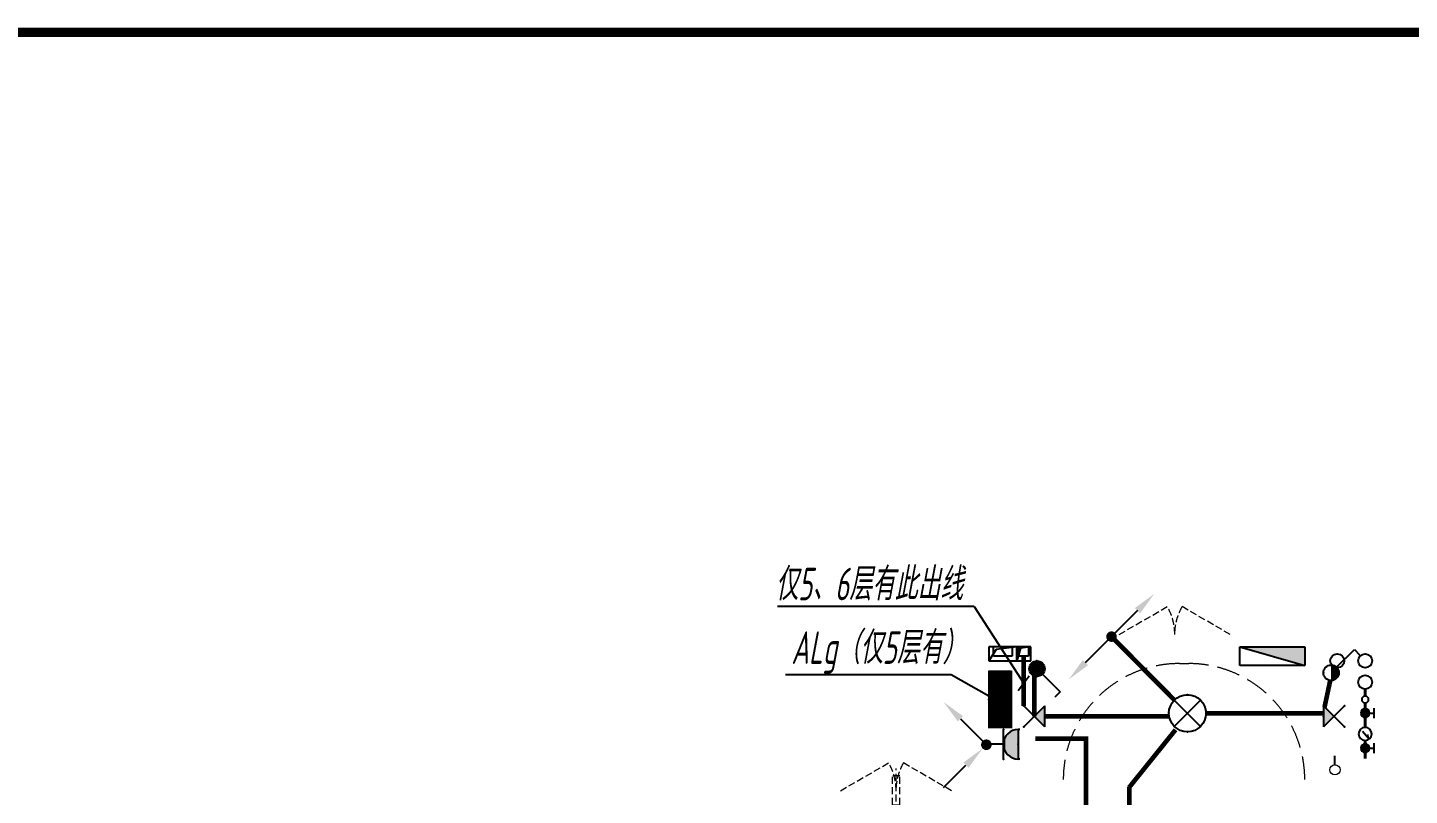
# Model space of a CAD drawing. Extents: x 3002737 to 4077523, y -995787 to -7267.
# Drawn here: x 3047087 to 3061963, y -944606 to -936337 of the extents above; entities that cross this region are included whole.
import ezdxf
from ezdxf.enums import TextEntityAlignment as Align

# ---------------------------------------------------------------- set-up
doc = ezdxf.new("R2010")
doc.units = 0
doc.header["$LTSCALE"] = 1000
doc.header["$MEASUREMENT"] = 0
doc.linetypes.add('DASH', pattern=[0.35, 0.25, -0.1])
doc.linetypes.add('HIDDEN', pattern=[0.375, 0.25, -0.125])
doc.layers.get('0').update_dxf_attribs({"linetype": 'CONTINUOUS'})
for name, color, linetype in [('!!电气', 1, 'CONTINUOUS'), ('DIM-照明', 7, 'CONTINUOUS'), ('EQUIP-插座', 3, 'CONTINUOUS'), ('EQUIP-照明', 3, 'CONTINUOUS'), ('EQUIP-箱柜', 3, 'CONTINUOUS'), ('EQUIP_消火栓', 7, 'CONTINUOUS'), ('LWIRE', 4, 'CONTINUOUS'), ('TEL_TEXT', 7, 'CONTINUOUS'), ('VPIPE-凝结', 150, 'CONTINUOUS'), ('VPIPE-消防', 1, 'TG_X'), ('VPIPE-给水', 3, 'TG_J'), ('WIRE-动力', 7, 'CONTINUOUS'), ('WIRE-插座', 2, 'CONTINUOUS'), ('WIRE-照明', 2, 'CONTINUOUS'), ('污水', 3, 'CONTINUOUS'), ('给水', 4, 'CONTINUOUS')]:
    doc.layers.add(name, color=color, linetype=linetype)
for name, color, linetype, lineweight in [('STAIR', 252, 'CONTINUOUS', 20), ('VPIPE-废水', 31, 'TG_F', 18), ('WINDOW', 146, 'CONTINUOUS', 20), ('图框', 147, 'CONTINUOUS', 20), ('平面-空调室内机', 176, 'CONTINUOUS', 9), ('平面-空调预留孔', 252, 'CONTINUOUS', 15)]:
    doc.layers.add(name, color=color, linetype=linetype, lineweight=lineweight)
doc.styles.add('_TEL_DIM', font='SIMPLEX', dxfattribs={"width": 0.8, "height": 3.5, "bigfont": 'HZTXT'})
doc.styles.add('HZTXT', font='gbeitc.shx', dxfattribs={"width": 0.8, "height": 400, "bigfont": 'hztxt.shx'})
doc.styles.get("Standard").update_dxf_attribs({"font": 'gbenor.shx', "bigfont": 'gbcbig.shx'})
doc.styles.add('TG_LINETYPE', font='SIMPLEX', dxfattribs={"width": 0.8, "height": 3, "bigfont": 'HZTXT'})
doc.linetypes.add('TG_F', pattern='A,2,-0.3,["F",TG_LINETYPE,S=0.1,R=0,X=-0.23,Y=-0.15],0', length=2.3)
doc.linetypes.add('TG_J', pattern='A,2,-0.22,["J",TG_LINETYPE,S=0.1,R=0,X=-0.18,Y=-0.15],0', length=2.22)
doc.linetypes.add('TG_X', pattern='A,4,-0.3,["X",TG_LINETYPE,S=0.1,R=0,X=-0.23,Y=-0.15],0', length=4.3)

# ---------------------------------------------------------------- blocks, each defined once
blk = doc.blocks.new('$TwtSys$00000434')
at = {"color": 252}
for p, q in [((-0.5, 0.5), (-0.5, -0.5)), ((-0.5, -0.5), (0.5, 0.5)), ((0.5, 0.5), (-0.5, 0.5)), ((0.5, -0.5), (0.5, 0.5)), ((-0.5, -0.5), (0.5, -0.5))]:
    blk.add_line(p, q, dxfattribs=at)
blk.add_solid([(0.5, -0.5), (0.5, 0.5), (-0.5, -0.5)], dxfattribs=at)
blk = doc.blocks.new('A$C2705576B')
at = {"layer": '给水'}
h = blk.add_hatch(color=252, dxfattribs=at)
edge = h.paths.add_edge_path()
edge.add_arc((417, -1741), 47.2, 0, 360)
h = blk.add_hatch(color=252, dxfattribs=at)
edge = h.paths.add_edge_path()
edge.add_arc((795, -1741), 47.2, 0, 360)
at = {"layer": '给水', "color": 252}
for p, q in [((363, -1645), (472, -1645)), ((417, -1741), (417, -1645)), ((601, -1768), (525, -1704)), ((525, -1704), (564, -1715)), ((740, -1645), (849, -1645)), ((795, -1741), (795, -1645))]:
    blk.add_line(p, q, dxfattribs=at)
at = {"layer": '给水', "color": 252, "const_width": 35.4}
for points in [[(499, -1741), (302, -1741)], [(903, -1741), (641, -1741)], [(1053, -1741), (978, -1741)]]:
    blk.add_lwpolyline(points, dxfattribs=at)
at = {"layer": '给水', "color": 252}
for centre, radius in [((417, -1741), 47.2), ((570, -1741), 70.8), ((795, -1741), 47.2), ((941, -1741), 37.5)]:
    blk.add_circle(centre, radius, dxfattribs=at)
blk = doc.blocks.new('dongkong')
at = {"layer": '平面-空调预留孔', "color": 8, "linetype": 'HIDDEN', "ltscale": 0.3}
for p, q in [((-603836, 210821), (-603836, 210511)), ((-603836, 210821), (-603756, 210821)), ((-603796, 210900), (-603796, 210431)), ((-603756, 210821), (-603756, 210511))]:
    blk.add_line(p, q, dxfattribs=at)
blk.add_lwpolyline([(-603756, 210511), (-603836, 210511)], dxfattribs=at)
blk = doc.blocks.new('A$C1C403CBE')
at = {"layer": 'STAIR', "color": 252, "linetype": 'DASH'}
blk.add_lwpolyline([(11200, 11020, -0.414214), (12450, 12270), (12550, 12270, -0.414214), (13800, 11020)], format="xyb", dxfattribs=at)
at = {"layer": 'VPIPE-凝结', "color": 252}
blk.add_line((14125, 11180), (14125, 11278), dxfattribs=at)
at = {"layer": 'VPIPE-废水', "color": 252}
blk.add_circle((14125, 11125), 55, dxfattribs=at)
at = {"layer": 'VPIPE-消防', "color": 252, "linetype": 'Continuous'}
blk.add_circle((14150, 12300), 75, dxfattribs=at)
at = {"layer": 'VPIPE-给水', "color": 252, "linetype": 'Continuous'}
for centre in [(14450, 12300), (14450, 12070)]:
    blk.add_circle(centre, 75, dxfattribs=at)
at = {"layer": 'WINDOW', "color": 252, "linetype": 'DASH', "ltscale": 0.3}
for points in [[(11800, 12583), (12320, 12883, -0.131652), (12400, 12583)], [(12998, 12583), (12479, 12883, 0.131652), (12398, 12583)], [(8800, 10900), (9320, 11200, -0.131652), (9400, 10900)], [(9998, 10900), (9479, 11200, 0.131652), (9398, 10900)]]:
    blk.add_lwpolyline(points, format="xyb", dxfattribs=at)
at = {"layer": 'EQUIP_消火栓', "color": 252, "xscale": -700, "yscale": 200, "zscale": 700, "rotation": 180}
blk.add_blockref('$TwtSys$00000434', (13450, 12350), dxfattribs=at)
at = {"layer": '平面-空调室内机', "color": 252, "ltscale": 0.3, "xscale": -1, "rotation": 180}
blk.add_blockref('dongkong', (613196, 221571), dxfattribs=at)
at = {"layer": '污水', "color": 252, "xscale": -1, "rotation": 269.999999999891}
blk.add_blockref('A$C2705576B', (16191, 10942), dxfattribs=at)
blk = doc.blocks.new('$TelecSys$00000081')
for p, q in [((0.104, 0.104), (0.104, 0.104)), ((-0.104, -0.104), (-0.104, -0.104)), ((-1.15, -1.15), (-0.55, -0.55))]:
    blk.add_line(p, q)
at = {"const_width": 0.142}
blk.add_lwpolyline([(0.071, 0, 1), (-0.071, 0, 1)], format="xyb", close=True, dxfattribs=at)
blk.add_solid([(-0.62, -0.48), (-0.48, -0.62), (-0.1, -0.1)])
at = {"width": 0.8, "flags": 9}
blk.add_attdef('A', (0, 0), '', height=0.00002, rotation=180, dxfattribs=at)
blk = doc.blocks.new('$equip$00001237')
for p, q in [((-0.5, 1.05), (-0.5, 1)), ((-0.5, 1), (0.5, 1)), ((0.5, 1.05), (0.5, 1)), ((0.5, 0.5), (-0.5, 0.5)), ((0, 0.5), (0, 0))]:
    blk.add_line(p, q)
blk.add_arc((0, 1), 0.5, 180, 0)
for p in [(0, 1), (-0.5, 0.5), (0.5, 0.5), (0, 0)]:
    blk.add_point(p)
for points in [[(0.433, 0.75), (-0.433, 0.75), (0.5, 1), (-0.5, 1)], [(0.25, 0.567), (-0.25, 0.567), (0.433, 0.75), (-0.433, 0.75)], [(0, 0.5), (0, 0.5), (0.25, 0.567), (-0.25, 0.567)]]:
    blk.add_solid(points)
at = {"flags": 9}
blk.add_attdef('A', (0, 0), '', height=0.00002, dxfattribs=at)
blk = doc.blocks.new('$equip$00001154')
for p, q in [((0, 0.283), (0, -0.283)), ((0, 0.283), (0.566, -0.283)), ((0.566, 0.283), (0, -0.283))]:
    blk.add_line(p, q)
for p in [(0, 0.004), (0.283, 0), (0.566, 0.283), (0.566, -0.283)]:
    blk.add_point(p)
blk.add_solid([(0, -0.283), (0.283, 0), (0, 0.283)])
at = {"layer": 'TEL_TEXT', "style": '_TEL_DIM', "flags": 1}
blk.add_attdef('A', text='', height=0.00002, dxfattribs=at).set_placement((0, 0), align=Align.MIDDLE_CENTER)
blk = doc.blocks.new('$equip$00002539')
for p, q in [((-0.354, 0.354), (0.354, -0.354)), ((0.354, 0.354), (-0.354, -0.354))]:
    blk.add_line(p, q)
at = {"const_width": 0.032}
blk.add_lwpolyline([(-0.5, 0, 1), (0.5, 0, 1), (-0.5, 0, 0.911406)], format="xyb", dxfattribs=at)
blk.add_circle((0, 0), 0.5)
for p in [(0, 0.5), (-0.5, 0), (0.5, 0), (0, -0.5)]:
    blk.add_point(p)
at = {"color": 7, "style": '_TEL_DIM', "flags": 1}
blk.add_attdef('A', text='', height=0.00002, dxfattribs=at).set_placement((0, 0), align=Align.MIDDLE_CENTER)
blk = doc.blocks.new('$equip$00001213')
for p, q in [((0.147, 0.356), (0.625, 0.833)), ((0.625, 0.833), (0.766, 0.692))]:
    blk.add_line(p, q)
blk.add_circle((0, 0.208), 0.208)
for p in [(0, 0.417), (-0.208, 0.208), (0, 0), (0.208, 0.208)]:
    blk.add_point(p)
for points in [[(0.104, 0.389), (0.104, 0.028), (0, 0.417), (0, 0)], [(0.18, 0.313), (0.18, 0.104), (0.104, 0.389), (0.104, 0.028)], [(0.208, 0.208), (0.208, 0.208), (0.18, 0.313), (0.18, 0.104)]]:
    blk.add_solid(points)
at = {"flags": 9}
blk.add_attdef('A', (0, 0), '', height=0.00002, dxfattribs=at)
blk = doc.blocks.new('$TelecSys$00000079')
for p, q in [((0.7, 0.7), (0, 0)), ((0.104, 0.104), (0.104, 0.104)), ((-0.104, -0.104), (-0.104, -0.104))]:
    blk.add_line(p, q)
at = {"const_width": 0.142}
blk.add_lwpolyline([(-0.071, 0, 1), (0.071, 0, 1)], format="xyb", close=True, dxfattribs=at)
blk.add_solid([(0.63, 0.77), (0.77, 0.63), (1.15, 1.15)])
at = {"width": 0.8, "flags": 9}
blk.add_attdef('A', (0, 0), '', height=0.00002, dxfattribs=at)
blk = doc.blocks.new('A$C0A82355E')
at = {"layer": '!!电气'}
for p, q in [((0, 300), (-150, 300)), ((-150, 300), (-150, 0)), ((-27, 223), (-150, 300)), ((0, 0), (0, 300)), ((-100, 50), (-100, 250)), ((-100, 250), (0, 250)), ((0, 0), (-27, 223)), ((-150, 0), (0, 0)), ((0, 50), (-100, 50))]:
    blk.add_line(p, q, dxfattribs=at)
blk = doc.blocks.new('A$C04F44ECC')
at = {"layer": '!!电气'}
for p, q in [((0, 0), (-300, 0)), ((-300, 0), (-300, -300)), ((-250, -200), (-250, 0)), ((0, 0), (-223, -27)), ((-50, 0), (-50, -200)), ((0, -300), (0, 0)), ((-223, -27), (-300, -300)), ((-50, -200), (-250, -200)), ((-300, -300), (0, -300))]:
    blk.add_line(p, q, dxfattribs=at)
blk = doc.blocks.new('$equip$00001962')
for p, q in [((0.147, 0.356), (0.625, 0.833)), ((0.625, 0.833), (0.766, 0.692))]:
    blk.add_line(p, q)
blk.add_circle((0, 0.208), 0.208)
for p in [(0, 0.417), (-0.208, 0.208), (0, 0), (0.208, 0.208)]:
    blk.add_point(p)
for points in [[(-0.104, 0.389), (0.104, 0.389), (-0.18, 0.313), (0.18, 0.313)], [(0, 0.417), (0, 0.417), (-0.104, 0.389), (0.104, 0.389)], [(-0.18, 0.313), (0.18, 0.313), (-0.208, 0.208), (0.208, 0.208)], [(-0.18, 0.104), (0.18, 0.104), (-0.208, 0.208), (0.208, 0.208)], [(-0.104, 0.028), (0.104, 0.028), (-0.18, 0.104), (0.18, 0.104)], [(0, 0), (0, 0), (-0.104, 0.028), (0.104, 0.028)]]:
    blk.add_solid(points)
at = {"layer": 'TEL_TEXT', "style": '_TEL_DIM', "flags": 1}
blk.add_attdef('A', text='', height=0.00002, dxfattribs=at).set_placement((0, 0), align=Align.MIDDLE_CENTER)
blk = doc.blocks.new('*X248')
at = {"color": 0}
for p, q in [((-250, 33), (-83, 200)), ((-250, 68), (-118, 200)), ((-250, 104), (-154, 200)), ((-250, 139), (-189, 200)), ((-250, 174), (-224, 200)), ((-247, 0), (-47, 200)), ((-212, 0), (-12, 200)), ((-177, 0), (23, 200)), ((-141, 0), (59, 200)), ((-106, 0), (94, 200)), ((-71, 0), (129, 200)), ((-35, 0), (165, 200)), ((0, 0), (200, 200)), ((35, 0), (235, 200)), ((71, 0), (250, 179)), ((106, 0), (250, 144)), ((141, 0), (250, 109)), ((177, 0), (250, 73)), ((212, 0), (250, 38)), ((247, 0), (250, 3))]:
    blk.add_line(p, q, dxfattribs=at)
blk = doc.blocks.new('$equip$00002943')
for p, q in [((-0.75, 0.6), (-0.75, 0)), ((0.75, 0.6), (-0.75, 0.6)), ((0.75, 0), (0.75, 0.6)), ((-0.75, 0), (0.75, 0))]:
    blk.add_line(p, q)
for points, const_width in [([(-0.75, 0.3), (0.75, 0.3)], 0.6), ([(-0.75, 0.6), (-0.75, 0), (0.75, 0), (0.75, 0.6), (-0.75, 0.6), (-0.75, 0)], 0.05)]:
    blk.add_lwpolyline(points, dxfattribs=dict(const_width=const_width))
for p in [(0, 0.6), (-0.75, 0.3), (0, 0), (0.75, 0.3)]:
    blk.add_point(p)
at = {"xscale": 0.00300000000061118, "yscale": 0.00300000000061118, "zscale": 0.00300000000061118}
blk.add_blockref('*X248', (0, 0), dxfattribs=at)
at = {"color": 7, "style": '_TEL_DIM', "flags": 1}
for tag in ['A', 'REMARK']:
    blk.add_attdef(tag, text='', height=0.00002, dxfattribs=at).set_placement((0, 0), align=Align.MIDDLE_CENTER)
blk = doc.blocks.new('$TelecSys$00000080')
for p, q in [((-0.7, -0.7), (0, 0)), ((0.104, 0.104), (0.104, 0.104)), ((-0.104, -0.104), (-0.104, -0.104))]:
    blk.add_line(p, q)
at = {"const_width": 0.142}
blk.add_lwpolyline([(0.071, 0, 1), (-0.071, 0, 1)], format="xyb", close=True, dxfattribs=at)
blk.add_solid([(-0.63, -0.77), (-0.77, -0.63), (-1.15, -1.15)])
at = {"width": 0.8, "flags": 9}
blk.add_attdef('A', (0, 0), '', height=0.00002, rotation=180, dxfattribs=at)

msp = doc.modelspace()

# ---------------------------------------------------------------- linework, layer by layer
at = {"layer": '!!电气', "color": 6}
for p, q in [((3057276.6, -942570.7), (3055161.8, -942570.7)), ((3057276.6, -942570.7), (3057811.2, -943399.3)), ((3055245, -943302.6), (3057028.7, -943302.6)), ((3057028.7, -943302.6), (3057545.1, -943595.3)), ((3057870.5, -943320.5), (3057751.9, -943478.1))]:
    msp.add_line(p, q, dxfattribs=at)
at = {"layer": 'WIRE-动力', "color": 6, "const_width": 50}
msp.add_lwpolyline([(3057937.8, -943994.6), (3058483.4, -943994.6), (3058483.4, -946471.1)], dxfattribs=at)
at = {"layer": 'WIRE-插座', "color": 2, "const_width": 50}
for points in [[(3059446.2, -943898.8), (3058947.3, -944518.8)], [(3058947.3, -944512.2), (3058947.3, -947605.9)]]:
    msp.add_lwpolyline(points, dxfattribs=at)
at = {"layer": 'WIRE-照明', "color": 2, "const_width": 50}
for points in [[(3059433.5, -943578.8), (3058756.7, -942895.7)], [(3057811.2, -943642.7), (3057811.2, -943105.9)], [(3061111.4, -943367.8), (3061050.2, -943655.5)], [(3059774.3, -943720.9), (3061037.4, -943720.9)], [(3058037.4, -943755.9), (3059384.3, -943755.9)]]:
    msp.add_lwpolyline(points, dxfattribs=at)
at = {"layer": 'WIRE-照明', "linetype": 'Continuous', "const_width": 50}
msp.add_lwpolyline([(3057924.3, -943755.9), (3057924.2, -943319.2)], dxfattribs=at)
at = {"layer": '图框', "const_width": 100}
msp.add_lwpolyline([(3115835, -993786.6), (3115835, -936386.6), (3035235, -936386.6), (3035235, -993786.6)], close=True, dxfattribs=at)

# ---------------------------------------------------------------- block references
at = {"layer": '!!电气'}
msp.add_blockref('A$C1C403CBE', (3047037.4, -955455.9), dxfattribs=at)
at = {"layer": '!!电气', "color": 2, "rotation": 90}
msp.add_blockref('A$C0A82355E', (3057736.9, -943005.9), dxfattribs=at)
at = {"xscale": 0.5, "yscale": 0.5, "zscale": 0.5}
msp.add_blockref('A$C04F44ECC', (3057887.4, -943005.9), dxfattribs=at)
at = {"layer": 'EQUIP-插座', "color": 2, "xscale": 320, "yscale": 320, "zscale": 320, "rotation": 270.0000000494923}
msp.add_blockref('$equip$00001237', (3057433.2, -944055.3), dxfattribs=at)
at = {"layer": 'EQUIP-照明', "color": 2, "xscale": 400, "yscale": 400, "zscale": 400}
msp.add_blockref('$equip$00001213', (3061120.9, -943368.3), dxfattribs=at)
at = {"layer": 'EQUIP-照明', "xscale": 400, "yscale": 400, "zscale": 400}
for name, p, rotation in [('$equip$00001962', (3057870.8, -943241.4), 269.9999999902546), ('$equip$00001154', (3058037.4, -943755.9), 180.0000000022976)]:
    msp.add_blockref(name, p, dxfattribs=dict(at, rotation=rotation))
at = {"layer": 'EQUIP-照明', "color": 6, "xscale": 400, "yscale": 400, "zscale": 400}
msp.add_blockref('$equip$00002539', (3059574.3, -943720.9), dxfattribs=at)
at = {"layer": 'EQUIP-照明', "color": 2, "xscale": 399.9999999999999, "yscale": 399.9999999999999, "zscale": 399.9999999999999, "rotation": 4.0278642738438e-05}
msp.add_blockref('$equip$00001154', (3061037.4, -943755.9), dxfattribs=at)
at = {"layer": 'EQUIP-箱柜', "color": 2, "xscale": 400, "yscale": 400, "zscale": 400, "rotation": 270.0000000494801}
msp.add_blockref('$equip$00002943', (3057437.4, -943572.5), dxfattribs=at)
at = {"layer": 'LWIRE', "color": 6, "yscale": 400, "zscale": 400}
for name, p, xscale in [('$TelecSys$00000079', (3058756.7, -942895.7), 400), ('$TelecSys$00000079', (3057409.3, -944060.1), -400), ('$TelecSys$00000081', (3057409.3, -944060.1), 400)]:
    msp.add_blockref(name, p, dxfattribs=dict(at, xscale=xscale))
at = {"layer": 'LWIRE', "color": 0, "xscale": 400, "yscale": 400, "zscale": 400}
msp.add_blockref('$TelecSys$00000080', (3058756.7, -942895.7), dxfattribs=at)

# ---------------------------------------------------------------- texts
at = {"layer": 'DIM-照明', "color": 7, "style": 'HZTXT', "width": 0.7}
msp.add_text('仅5、6层有此出线', height=350, dxfattribs=at).set_placement((3055136.5, -942504, 1500))
at = {"layer": 'DIM-照明', "style": 'HZTXT', "width": 0.7}
msp.add_text('ALg（仅5层有）', height=350, dxfattribs=at).set_placement((3055310.3, -943189.1))

doc.saveas('drawing.dxf')
